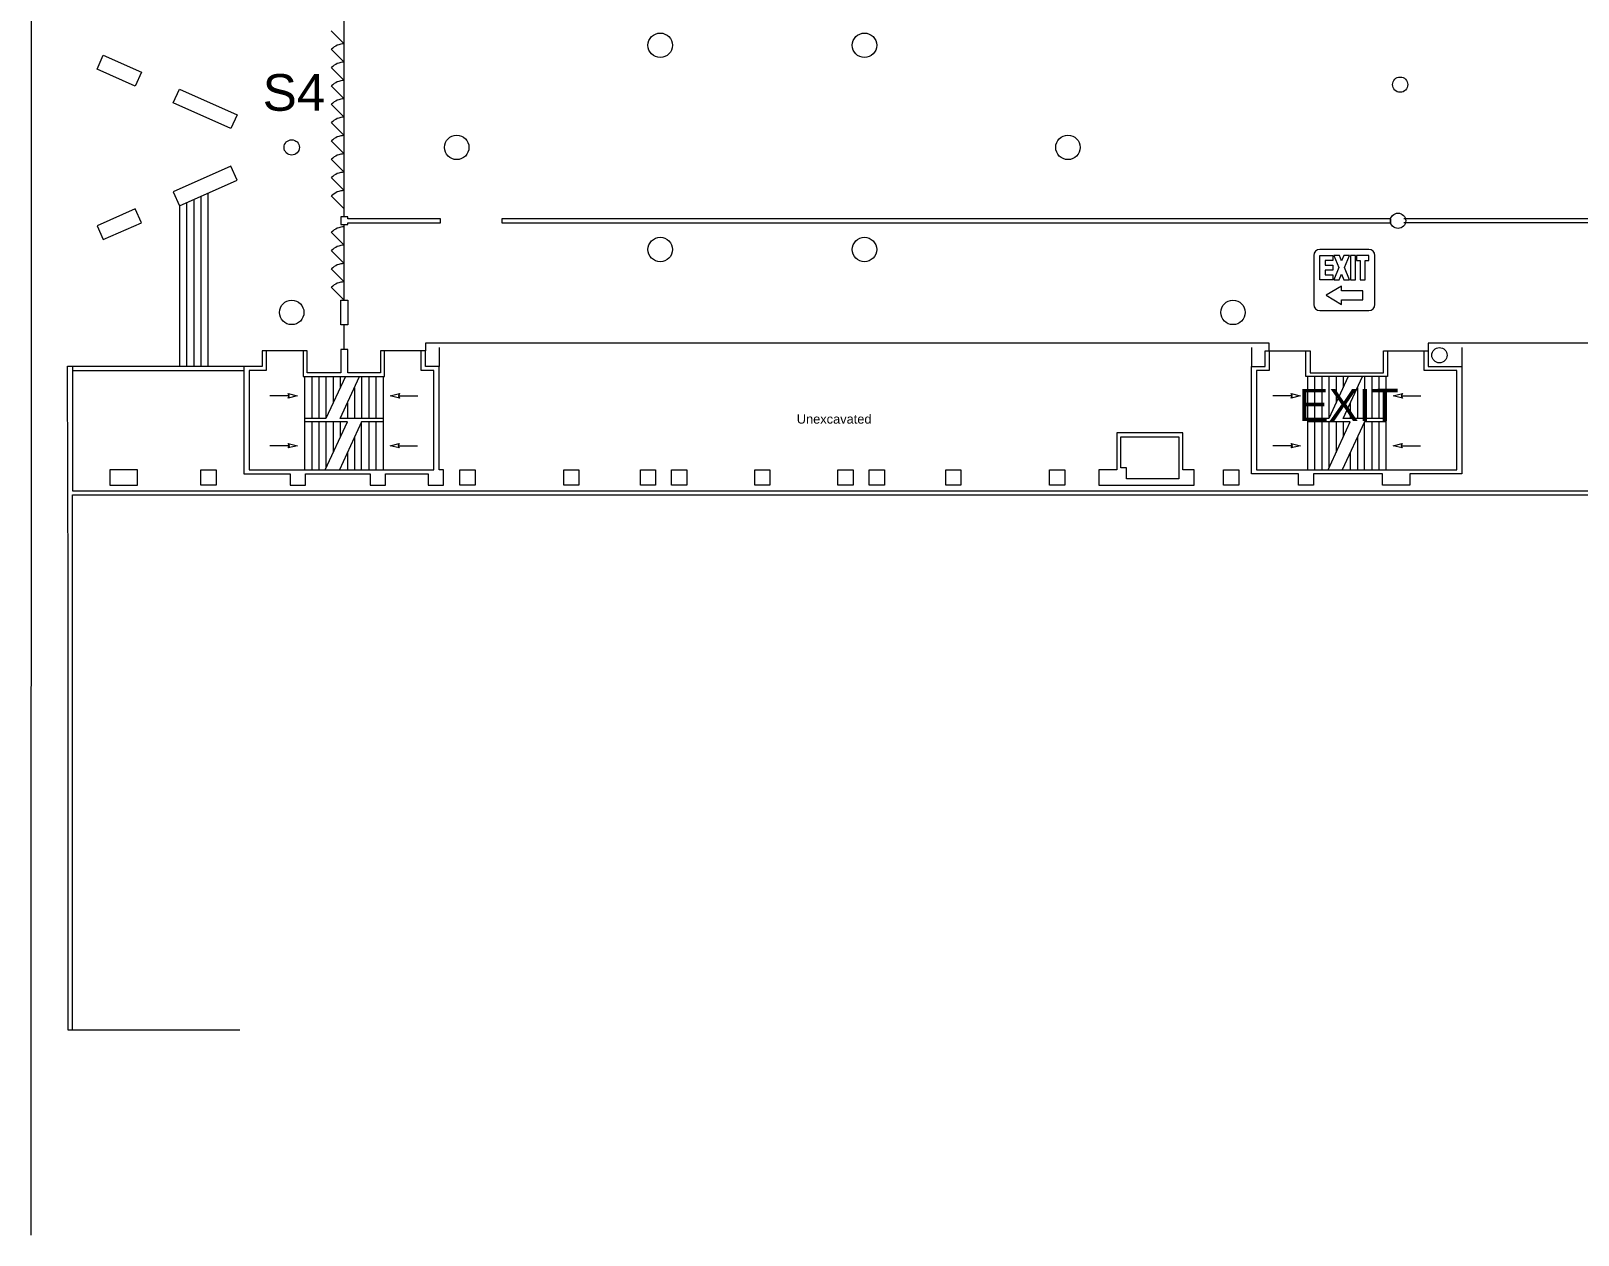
# Model space of a CAD drawing. Header units: inches. Extents: x -357 to 23496, y 116 to 10306.
# Drawn here: x -203 to 2834, y 116 to 2480 of the extents above; entities that cross this region are included whole.
import ezdxf
from ezdxf.enums import TextEntityAlignment as Align

# ---------------------------------------------------------------- set-up
doc = ezdxf.new("R2010")
doc.units = ezdxf.units.IN
doc.header["$MEASUREMENT"] = 0
for name, color, linetype, true_color in [('Building', 7, 'Continuous', 0xffffff), ('Columns', 7, 'Continuous', 0xffffff), ('Exit Text', 7, 'Continuous', 0xffffff), ('Text', 7, 'Continuous', 0xffffff)]:
    doc.layers.add(name, color=color, linetype=linetype, true_color=true_color)
doc.styles.add('Arial', font='Arial.ttf')

msp = doc.modelspace()

# ---------------------------------------------------------------- linework, layer by layer
at = {"layer": 'Building', "color": 18, "lineweight": 5, "true_color": 0x000000, "transparency": 33554687}
for points in [[(-202.2, 4427.7), (-203.2, 116.4)], [(412, 2115.5), (412, 2578.2)], [(386.5, 2480.3), (412, 2454.9)], [(-73.4, 2405.5), (-61.2, 2432.9), (13.6, 2399.6), (1.4, 2372.2), (-73.4, 2405.5)], [(386.5, 2444.3), (412, 2418.9)], [(386.5, 2408.3), (412, 2382.9)], [(386.5, 2372.3), (412, 2346.9)], [(76.1, 2338.9), (88.3, 2366.3), (201.6, 2315.9), (189.4, 2288.5), (76.1, 2338.9)], [(386.5, 2336.3), (412, 2310.9)], [(386.5, 2300.3), (412, 2274.9)], [(386.5, 2264.3), (412, 2238.9)], [(386.5, 2228.3), (412, 2202.9)], [(88.3, 2137.2), (201.6, 2187.6), (189.4, 2215), (76.1, 2164.6), (88.3, 2137.2), (88.3, 1821.9)], [(386.5, 2192.3), (412, 2166.9)], [(144.3, 2162.4), (144.3, 1821.9)], [(-73.4, 2098), (-61.2, 2070.6), (13.6, 2103.9), (1.4, 2131.3), (-73.4, 2098)], [(102.3, 2143.4), (102.3, 1821.9)], [(116.3, 2149.6), (116.3, 1821.9)], [(130.3, 2155.9), (130.3, 1821.9)], [(386.5, 2156.3), (412, 2130.9)], [(419, 2115.5), (405, 2115.5), (405, 2100), (419, 2100), (419, 2103.7), (601, 2103.7), (601, 2111.7), (419, 2111.7), (419, 2115.5)], [(412, 1951.6), (412, 2100)], [(721, 2103.7), (2466.3, 2103.7), (2466.3, 2111.7), (721, 2111.7), (721, 2103.7)], [(2861.7, 2111.7), (2492, 2111.7)], [(2861.7, 2103.7), (2492, 2103.7)], [(386.5, 2085.1), (412, 2059.6)], [(386.5, 2049.1), (412, 2023.6)], [(386.5, 2013.1), (412, 1987.6)], [(386.5, 1977.1), (412, 1951.6)], [(405, 1951.6), (419, 1951.6), (419, 1903.6), (405, 1903.6), (405, 1951.6)], [(412, 1855.2), (412, 1903.6)], [(576.7, 1588.7), (606.7, 1588.7), (606.7, 1618.7), (598, 1618.7), (598, 1821.7), (571.1, 1821.7), (571.1, 1852.4), (483.1, 1852.4), (483.1, 1809.4), (419, 1809.4), (419, 1855.2), (405, 1855.2), (405, 1809.4), (338.9, 1809.4), (338.9, 1852.4), (250.9, 1852.4), (250.9, 1821.7), (215, 1821.7), (215, 1610.6), (305.7, 1610.6), (305.7, 1588.7), (335.7, 1588.7), (335.7, 1610.6), (462.7, 1610.6), (462.7, 1588.7), (492.7, 1588.7), (492.7, 1610.6), (576.7, 1610.6), (576.7, 1588.7)], [(2227.5, 1852.6), (2227.5, 1867.1), (571.2, 1867.1), (571.2, 1852.4)], [(598, 1859.1), (598, 1821.8)], [(2193.3, 1859.1), (2193.3, 1821.7)], [(3696.1, 1867.1), (2539.9, 1867.1)], [(2539.9, 1867.1), (2539.9, 1852.6)], [(2605.9, 1859.1), (2605.9, 1821.7)], [(258.9, 1852.4), (258.9, 1813.7), (225, 1813.7), (225, 1618.6), (588, 1618.6), (588, 1813.7), (563.1, 1813.7), (563.1, 1852.4)], [(330.9, 1852.4), (330.9, 1801.7), (491.1, 1801.7), (491.1, 1852.4)], [(2605.9, 1821.7), (2605.9, 1610.6), (2504, 1610.6), (2504, 1588.7), (2450, 1588.7), (2450, 1610.6), (2315, 1610.6), (2315, 1588.7), (2285, 1588.7), (2285, 1610.6), (2193, 1610.6), (2193, 1821.7), (2219.9, 1821.7), (2219.9, 1852.4), (2307.9, 1852.4), (2307.9, 1809.4), (2452.1, 1809.4), (2452.1, 1852.4), (2540.1, 1852.4), (2540.1, 1821.7), (2605.9, 1821.7)], [(2227.9, 1852.4), (2227.9, 1813.7), (2203, 1813.7), (2203, 1618.6), (2595.9, 1618.6), (2595.9, 1813.7), (2532.1, 1813.7), (2532.1, 1852.4)], [(2460.1, 1852.4), (2460.1, 1801.7), (2299.9, 1801.7), (2299.9, 1852.4)], [(206.7, 518.5), (-130.2, 518.5), (-130.2, 1384.8), (-131.3, 1821.9), (215, 1821.9)], [(-121.3, 1821.9), (-121.3, 1577.7), (3801.4, 1577.7), (3645.7, 543.6)], [(-121.3, 1813.9), (215, 1813.9)], [(334, 1801.7), (334, 1618.6)], [(414.1, 1801.7), (376, 1719.2), (334, 1719.2)], [(348, 1801.7), (348, 1719.2)], [(362, 1801.7), (362, 1719.2)], [(376, 1801.7), (376, 1719.2)], [(390, 1801.7), (390, 1749.5)], [(404, 1801.7), (404, 1779.8)], [(488, 1719.2), (404, 1719.2), (442.1, 1801.7)], [(446, 1801.7), (446, 1719.2)], [(460, 1801.7), (460, 1719.2)], [(474, 1801.7), (474, 1719.2)], [(488, 1801.7), (488, 1618.6)], [(2303, 1801.7), (2303, 1618.6)], [(2383.1, 1801.7), (2345, 1719.2), (2303, 1719.2)], [(2317, 1801.7), (2317, 1719.2)], [(2331, 1801.7), (2331, 1719.2)], [(2345, 1801.7), (2345, 1719.2)], [(2359, 1801.7), (2359, 1749.5)], [(2373, 1801.7), (2373, 1779.8)], [(2457, 1719.2), (2373, 1719.2), (2411.1, 1801.7)], [(2415, 1801.7), (2415, 1719.2)], [(2429, 1801.7), (2429, 1719.2)], [(2443, 1801.7), (2443, 1719.2)], [(2457, 1801.7), (2457, 1618.6)], [(303.9, 1764), (265.7, 1764)], [(301.7, 1768.5), (319.7, 1764), (301.7, 1759.5), (303.9, 1764), (301.7, 1768.5)], [(432, 1779.8), (432, 1719.2)], [(520.3, 1759.5), (502.3, 1764), (520.3, 1768.5), (518.1, 1764), (520.3, 1759.5)], [(518.1, 1764), (556.3, 1764)], [(2272.9, 1764), (2234.7, 1764)], [(2270.7, 1768.5), (2288.7, 1764), (2270.7, 1759.5), (2272.9, 1764), (2270.7, 1768.5)], [(2401, 1779.8), (2401, 1719.2)], [(2489.3, 1759.5), (2471.3, 1764), (2489.3, 1768.5), (2487.1, 1764), (2489.3, 1759.5)], [(2487.1, 1764), (2525.3, 1764)], [(418, 1749.5), (418, 1719.2)], [(2387, 1749.5), (2387, 1719.2)], [(374.3, 1618.6), (418, 1713.2), (334, 1713.2)], [(348, 1713.2), (348, 1618.6)], [(362, 1713.2), (362, 1618.6)], [(376, 1713.2), (376, 1622.2)], [(390, 1713.2), (390, 1652.5)], [(446, 1618.6), (446, 1713.2), (402.3, 1618.6)], [(404, 1713.2), (404, 1682.8)], [(488, 1713.2), (446, 1713.2)], [(460, 1713.2), (460, 1618.6)], [(474, 1713.2), (474, 1618.6)], [(2343.3, 1618.6), (2387, 1713.2), (2303, 1713.2)], [(2317, 1713.2), (2317, 1618.6)], [(2331, 1713.2), (2331, 1618.6)], [(2345, 1713.2), (2345, 1622.2)], [(2359, 1713.2), (2359, 1652.5)], [(2415, 1618.6), (2415, 1713.2), (2371.3, 1618.6)], [(2373, 1713.2), (2373, 1682.8)], [(2457, 1713.2), (2415, 1713.2)], [(2429, 1713.2), (2429, 1618.6)], [(2443, 1713.2), (2443, 1618.6)], [(302, 1670.6), (320, 1666.1), (302, 1661.6), (304.2, 1666.1), (302, 1670.6)], [(432, 1682.8), (432, 1618.6)], [(520, 1661.6), (502, 1666.1), (520, 1670.6), (517.8, 1666.1), (520, 1661.6)], [(2058.1, 1691.4), (1928.6, 1691.4), (1928.6, 1618.7), (1893.5, 1618.7), (1893.5, 1588.7), (2080.5, 1588.7), (2080.5, 1618.7), (2058.1, 1618.7), (2058.1, 1691.4)], [(2050.5, 1601.1), (1947.5, 1601.1), (1947.5, 1622.4), (1936.2, 1622.4), (1936.2, 1683.7), (2050.5, 1683.7), (2050.5, 1601.1)], [(2271, 1670.6), (2289, 1666.1), (2271, 1661.6), (2273.2, 1666.1), (2271, 1670.6)], [(2401, 1682.8), (2401, 1618.6)], [(2489, 1661.6), (2471, 1666.1), (2489, 1670.6), (2486.8, 1666.1), (2489, 1661.6)], [(304.2, 1666.1), (266, 1666.1)], [(418, 1652.5), (418, 1618.6)], [(517.8, 1666.1), (556, 1666.1)], [(2273.2, 1666.1), (2235, 1666.1)], [(2387, 1652.5), (2387, 1618.6)], [(2486.8, 1666.1), (2525, 1666.1)], [(-48.3, 1618.7), (-48.3, 1588.7), (5.7, 1588.7), (5.7, 1618.7), (-48.3, 1618.7)], [(130.2, 1588.7), (130.2, 1618.7), (160.2, 1618.7), (160.2, 1588.7), (130.2, 1588.7)], [(638.7, 1588.7), (638.7, 1618.7), (668.7, 1618.7), (668.7, 1588.7), (638.7, 1588.7)], [(842.7, 1588.7), (842.7, 1618.7), (872.7, 1618.7), (872.7, 1588.7), (842.7, 1588.7)], [(993.2, 1588.7), (993.2, 1618.7), (1023.2, 1618.7), (1023.2, 1588.7), (993.2, 1588.7)], [(1054.2, 1618.7), (1084.2, 1618.7), (1084.2, 1588.7), (1054.2, 1588.7), (1054.2, 1618.7)], [(1217.7, 1618.7), (1247.7, 1618.7), (1247.7, 1588.7), (1217.7, 1588.7), (1217.7, 1618.7)], [(1381.2, 1618.7), (1411.2, 1618.7), (1411.2, 1588.7), (1381.2, 1588.7), (1381.2, 1618.7)], [(1442.2, 1618.7), (1472.2, 1618.7), (1472.2, 1588.7), (1442.2, 1588.7), (1442.2, 1618.7)], [(1592.7, 1618.7), (1622.7, 1618.7), (1622.7, 1588.7), (1592.7, 1588.7), (1592.7, 1618.7)], [(1796.7, 1618.7), (1826.7, 1618.7), (1826.7, 1588.7), (1796.7, 1588.7), (1796.7, 1618.7)], [(2138, 1618.7), (2168, 1618.7), (2168, 1588.7), (2138, 1588.7), (2138, 1618.7)], [(-121.3, 518.5), (-121.3, 1569.7), (3792.1, 1569.7), (3637.6, 543.6)]]:
    msp.add_lwpolyline(points, dxfattribs=at).dxf.unprotected_set("ltscale", 0)
for centre in [(412, 2418.9), (412, 2382.9), (412, 2346.9), (412, 2310.9), (412, 2274.9), (412, 2238.9), (412, 2202.9), (412, 2166.9), (412, 2130.9), (412, 2059.6), (412, 2023.6), (412, 1987.6), (412, 1951.6)]:
    msp.add_arc(centre, 36, 90, 135, dxfattribs=at).dxf.unprotected_set("ltscale", 0)
at = {"layer": 'Columns', "color": 6, "lineweight": 5, "transparency": 33554687}
for centre, radius in [((1032.2, 2452.2), 24), ((1433.2, 2452.2), 24), ((2484.9, 2374.9), 15), ((308.7, 2251.7), 15), ((632.7, 2251.7), 24), ((1832.7, 2251.7), 24), ((2480.7, 2107.7), 15), ((1032.2, 2051.2), 24), ((1433.2, 2051.2), 24), ((308.7, 1927.7), 24), ((2156.7, 1927.7), 24), ((2562, 1843.7), 15)]:
    msp.add_circle(centre, radius, dxfattribs=at).dxf.unprotected_set("ltscale", 0)
at = {"layer": 'Exit Text', "color": 1, "lineweight": 5, "transparency": 33554687}
for points in [[(2315.4, 2039.4), (2315.4, 1943.4)], [(2423.4, 2051.4), (2327.4, 2051.4)], [(2352.4, 2001.4), (2352.4, 1991.4), (2327.4, 1991.4), (2327.4, 2039.4), (2352.4, 2039.4), (2352.4, 2029.4), (2337.4, 2029.4), (2337.4, 2020.5), (2352.4, 2020.5), (2352.4, 2010.5), (2337.4, 2010.5), (2337.4, 2001.4), (2352.4, 2001.4)], [(2365.5, 2039.4), (2354.6, 2039.4), (2364.5, 2015.6), (2354.4, 1991.4), (2365.2, 1991.4), (2369.9, 2002.6), (2374.6, 1991.4), (2385.4, 1991.4), (2375.3, 2015.6), (2385.2, 2039.4), (2374.4, 2039.4), (2369.9, 2028.7), (2365.5, 2039.4)], [(2387.4, 2039.4), (2387.4, 1991.4), (2397.4, 1991.4), (2397.4, 2039.4), (2387.4, 2039.4)], [(2423.4, 2029.4), (2423.4, 2039.4), (2399.4, 2039.4), (2399.4, 2029.4), (2406.4, 2029.4), (2406.4, 1991.4), (2416.4, 1991.4), (2416.4, 2029.4), (2423.4, 2029.4)], [(2435.4, 1943.4), (2435.4, 2039.4)], [(2369.4, 1970.4), (2369.4, 1979.4), (2339.4, 1961.4), (2369.4, 1943.4), (2369.4, 1952.4), (2411.4, 1952.4), (2411.4, 1970.4), (2369.4, 1970.4)], [(2327.4, 1931.4), (2423.4, 1931.4)]]:
    msp.add_lwpolyline(points, dxfattribs=at).dxf.unprotected_set("ltscale", 0)
for centre, start, end in [((2327.4, 2039.4), 90, 180), ((2423.4, 2039.4), 0, 90), ((2327.4, 1943.4), 180, -90), ((2423.4, 1943.4), -90, 0)]:
    msp.add_arc(centre, 12, start, end, dxfattribs=at).dxf.unprotected_set("ltscale", 0)

# ---------------------------------------------------------------- texts
at = {"layer": 'Exit Text', "color": 1, "style": 'Arial'}
msp.add_text('EXIT', height=63.28, rotation=0.0178, dxfattribs=at).set_placement((2383.7, 1714.4), align=Align.CENTER)
at = {"layer": 'Text', "color": 18, "true_color": 0x000000, "style": 'Arial'}
msp.add_text('S4', height=72, rotation=360, dxfattribs=at).set_placement((313.2, 2323.6), align=Align.CENTER)
msp.add_text('Unexcavated', height=18, rotation=360, dxfattribs=at).set_placement((1300.3, 1709.4))

doc.saveas('drawing.dxf')
